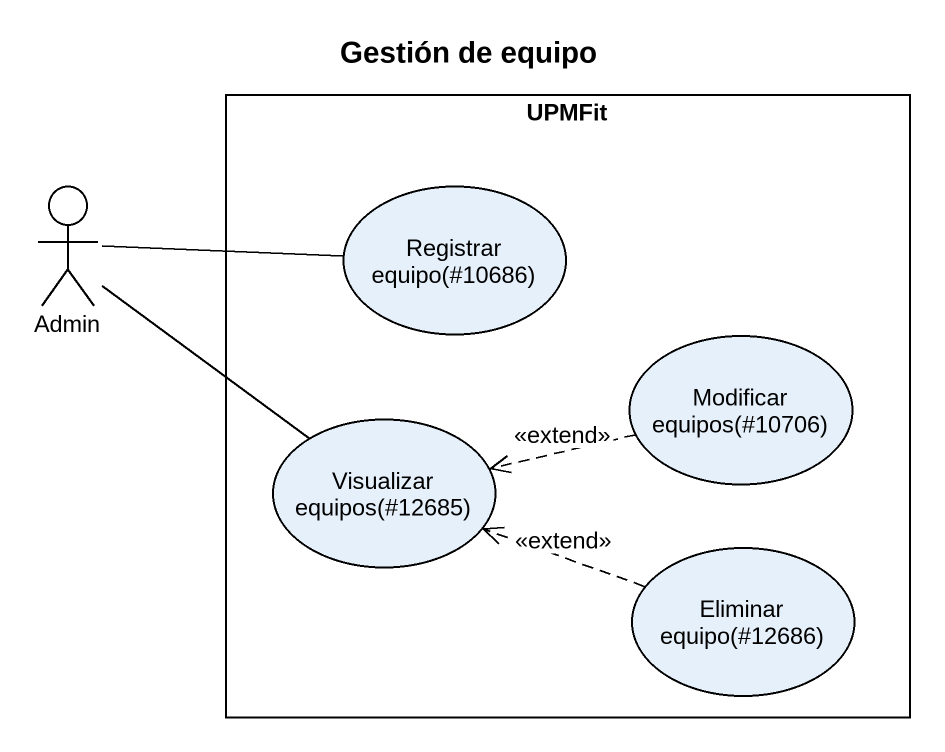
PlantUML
@startuml
title Gestión de equipo
rectangle UPMFit {
  usecase "Registrar equipo(#10686)" as Registrar_equipo_10686
  usecase "Modificar equipos(#10706)" as Modificar_equipos_10706
  usecase "Visualizar equipos(#12685)" as Visualizar_equipos_12685
  usecase "Eliminar equipo(#12686)" as Eliminar_equipo_12686
}
actor Admin
Registrar_equipo_10686 -left- Admin
Modificar_equipos_10706 .left.> Visualizar_equipos_12685 : <<extend>>
Visualizar_equipos_12685 -up- Admin
Eliminar_equipo_12686 .left.> Visualizar_equipos_12685 : <<extend>>
@enduml
